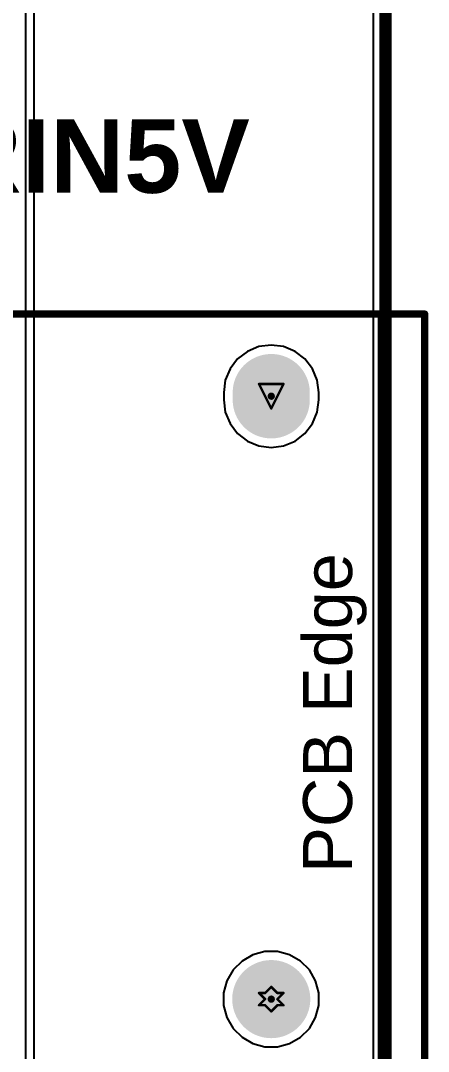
# Model space of a CAD drawing. Header units: inches. Extents: x -0.1 to 17.9, y -0.8 to 4.8.
# Drawn here: x 3.552 to 3.885, y 2.201 to 3.043 of the extents above; entities that cross this region are included whole.
import ezdxf

# ---------------------------------------------------------------- set-up
doc = ezdxf.new("R2010")
doc.units = ezdxf.units.IN
doc.header["$MEASUREMENT"] = 0
for name, color, linetype in [('Board Outline', 216, 'Continuous'), ('Bottom Layer 1', 5, 'Continuous'), ('Bottom Solder', 6, 'Continuous'), ('Drill Drawing', 1, 'Continuous'), ('GND+Signal', 16, 'Continuous'), ('Multi-Layer', 9, 'Continuous'), ('Pad Holes', 156, 'Continuous'), ('PWR+Signal', 76, 'Continuous'), ('Route Tool Path', 56, 'Continuous'), ('Top 3D Body', 56, 'Continuous'), ('Top Layer 1', 1, 'Continuous'), ('Top Overlay', 2, 'Continuous'), ('Top Solder', 216, 'Continuous'), ('Top Value', 56, 'Continuous')]:
    doc.layers.add(name, color=color, linetype=linetype)
doc.styles.add('Arial', font='', dxfattribs={"height": 0.2})
doc.styles.add('Arial_Bold', font='', dxfattribs={"height": 0.2})
doc.styles.get('Arial').set_extended_font_data('Arial')
doc.styles.get('Arial_Bold').set_extended_font_data('Arial', bold=True)

# ---------------------------------------------------------------- blocks, each defined once
blk = doc.blocks.new('1053131306_205')
at = {"layer": 'Bottom Layer 1'}
h = blk.add_hatch(color=5, dxfattribs=at)
edge = h.paths.add_edge_path()
edge.add_arc((-0.24606, 0.14134), 0.03543, 0, 360)
h = blk.add_hatch(color=5, dxfattribs=at)
edge = h.paths.add_edge_path()
edge.add_arc((-0.14764, 0.14134), 0.03543, 0, 360)
h = blk.add_hatch(color=5, dxfattribs=at)
edge = h.paths.add_edge_path()
edge.add_arc((-0.04921, 0.14134), 0.03543, 0, 360)
h = blk.add_hatch(color=5, dxfattribs=at)
edge = h.paths.add_edge_path()
edge.add_arc((0.04921, 0.14134), 0.03543, 0, 360)
h = blk.add_hatch(color=5, dxfattribs=at)
edge = h.paths.add_edge_path()
edge.add_arc((0.14764, 0.14134), 0.03543, 0, 360)
blk.add_hatch(color=5, dxfattribs=at).paths.add_polyline_path([(0.21063, 0.17677), (0.2815, 0.17677), (0.2815, 0.10591), (0.21063, 0.10591)])
at = {"layer": 'Bottom Solder'}
h = blk.add_hatch(color=6, dxfattribs=at)
edge = h.paths.add_edge_path()
edge.add_arc((-0.24606, 0.14134), 0.03843, 0, 360)
h = blk.add_hatch(color=6, dxfattribs=at)
edge = h.paths.add_edge_path()
edge.add_arc((-0.14764, 0.14134), 0.03843, 0, 360)
h = blk.add_hatch(color=6, dxfattribs=at)
edge = h.paths.add_edge_path()
edge.add_arc((-0.04921, 0.14134), 0.03843, 0, 360)
h = blk.add_hatch(color=6, dxfattribs=at)
edge = h.paths.add_edge_path()
edge.add_arc((0.04921, 0.14134), 0.03843, 0, 360)
h = blk.add_hatch(color=6, dxfattribs=at)
edge = h.paths.add_edge_path()
edge.add_arc((0.14764, 0.14134), 0.03843, 0, 360)
blk.add_hatch(color=6, dxfattribs=at).paths.add_polyline_path([(0.20763, 0.17977), (0.2845, 0.17977), (0.2845, 0.10291), (0.20763, 0.10291)])
h = blk.add_hatch(color=6, dxfattribs=at)
edge = h.paths.add_edge_path()
edge.add_arc((-0.24606, -0.14134), 0.003, 0, 360)
h = blk.add_hatch(color=6, dxfattribs=at)
edge = h.paths.add_edge_path()
edge.add_arc((0.24606, -0.14134), 0.003, 0, 360)
at = {"layer": 'GND+Signal'}
h = blk.add_hatch(color=16, dxfattribs=at)
edge = h.paths.add_edge_path()
edge.add_arc((-0.24606, 0.14134), 0.03543, 0, 360)
h = blk.add_hatch(color=16, dxfattribs=at)
edge = h.paths.add_edge_path()
edge.add_arc((-0.14764, 0.14134), 0.03543, 0, 360)
h = blk.add_hatch(color=16, dxfattribs=at)
edge = h.paths.add_edge_path()
edge.add_arc((-0.04921, 0.14134), 0.03543, 0, 360)
h = blk.add_hatch(color=16, dxfattribs=at)
edge = h.paths.add_edge_path()
edge.add_arc((0.04921, 0.14134), 0.03543, 0, 360)
h = blk.add_hatch(color=16, dxfattribs=at)
edge = h.paths.add_edge_path()
edge.add_arc((0.14764, 0.14134), 0.03543, 0, 360)
blk.add_hatch(color=16, dxfattribs=at).paths.add_polyline_path([(0.21063, 0.17677), (0.2815, 0.17677), (0.2815, 0.10591), (0.21063, 0.10591)])
at = {"layer": 'Multi-Layer'}
h = blk.add_hatch(color=9, dxfattribs=at)
edge = h.paths.add_edge_path()
edge.add_arc((-0.24606, 0.14134), 0.03543, 0, 360)
h = blk.add_hatch(color=9, dxfattribs=at)
edge = h.paths.add_edge_path()
edge.add_arc((-0.14764, 0.14134), 0.03543, 0, 360)
h = blk.add_hatch(color=9, dxfattribs=at)
edge = h.paths.add_edge_path()
edge.add_arc((-0.04921, 0.14134), 0.03543, 0, 360)
h = blk.add_hatch(color=9, dxfattribs=at)
edge = h.paths.add_edge_path()
edge.add_arc((0.04921, 0.14134), 0.03543, 0, 360)
h = blk.add_hatch(color=9, dxfattribs=at)
edge = h.paths.add_edge_path()
edge.add_arc((0.14764, 0.14134), 0.03543, 0, 360)
blk.add_hatch(color=9, dxfattribs=at).paths.add_polyline_path([(0.21063, 0.17677), (0.2815, 0.17677), (0.2815, 0.10591), (0.21063, 0.10591)])
at = {"layer": 'Pad Holes'}
h = blk.add_hatch(color=7, dxfattribs=at)
edge = h.paths.add_edge_path()
edge.add_arc((-0.24606, 0.14134), 0.02362, 0, 360)
h = blk.add_hatch(color=7, dxfattribs=at)
edge = h.paths.add_edge_path()
edge.add_arc((-0.14764, 0.14134), 0.02362, 0, 360)
h = blk.add_hatch(color=7, dxfattribs=at)
edge = h.paths.add_edge_path()
edge.add_arc((-0.04921, 0.14134), 0.02362, 0, 360)
h = blk.add_hatch(color=7, dxfattribs=at)
edge = h.paths.add_edge_path()
edge.add_arc((0.04921, 0.14134), 0.02362, 0, 360)
h = blk.add_hatch(color=7, dxfattribs=at)
edge = h.paths.add_edge_path()
edge.add_arc((0.14764, 0.14134), 0.02362, 0, 360)
h = blk.add_hatch(color=7, dxfattribs=at)
edge = h.paths.add_edge_path()
edge.add_arc((0.24606, 0.14134), 0.02362, 0, 360)
h = blk.add_hatch(color=7, dxfattribs=at)
edge = h.paths.add_edge_path()
edge.add_arc((-0.24606, -0.14134), 0.03189, 0, 360)
h = blk.add_hatch(color=7, dxfattribs=at)
edge = h.paths.add_edge_path()
edge.add_arc((0.24311, -0.14134), 0.0315, 90, 270)
edge.add_line((0.24311, -0.17283), (0.24902, -0.17283))
edge.add_arc((0.24902, -0.14134), 0.0315, 270, 450)
edge.add_line((0.24902, -0.10984), (0.24311, -0.10984))
at = {"layer": 'PWR+Signal'}
h = blk.add_hatch(color=76, dxfattribs=at)
edge = h.paths.add_edge_path()
edge.add_arc((-0.24606, 0.14134), 0.03543, 0, 360)
h = blk.add_hatch(color=76, dxfattribs=at)
edge = h.paths.add_edge_path()
edge.add_arc((-0.14764, 0.14134), 0.03543, 0, 360)
h = blk.add_hatch(color=76, dxfattribs=at)
edge = h.paths.add_edge_path()
edge.add_arc((-0.04921, 0.14134), 0.03543, 0, 360)
h = blk.add_hatch(color=76, dxfattribs=at)
edge = h.paths.add_edge_path()
edge.add_arc((0.04921, 0.14134), 0.03543, 0, 360)
h = blk.add_hatch(color=76, dxfattribs=at)
edge = h.paths.add_edge_path()
edge.add_arc((0.14764, 0.14134), 0.03543, 0, 360)
blk.add_hatch(color=76, dxfattribs=at).paths.add_polyline_path([(0.21063, 0.17677), (0.2815, 0.17677), (0.2815, 0.10591), (0.21063, 0.10591)])
at = {"layer": 'Top Layer 1'}
h = blk.add_hatch(color=1, dxfattribs=at)
edge = h.paths.add_edge_path()
edge.add_arc((-0.24606, 0.14134), 0.03543, 0, 360)
h = blk.add_hatch(color=1, dxfattribs=at)
edge = h.paths.add_edge_path()
edge.add_arc((-0.14764, 0.14134), 0.03543, 0, 360)
h = blk.add_hatch(color=1, dxfattribs=at)
edge = h.paths.add_edge_path()
edge.add_arc((-0.04921, 0.14134), 0.03543, 0, 360)
h = blk.add_hatch(color=1, dxfattribs=at)
edge = h.paths.add_edge_path()
edge.add_arc((0.04921, 0.14134), 0.03543, 0, 360)
h = blk.add_hatch(color=1, dxfattribs=at)
edge = h.paths.add_edge_path()
edge.add_arc((0.14764, 0.14134), 0.03543, 0, 360)
blk.add_hatch(color=1, dxfattribs=at).paths.add_polyline_path([(0.21063, 0.17677), (0.2815, 0.17677), (0.2815, 0.10591), (0.21063, 0.10591)])
at = {"layer": 'Top Solder'}
h = blk.add_hatch(color=216, dxfattribs=at)
edge = h.paths.add_edge_path()
edge.add_arc((-0.24606, 0.14134), 0.03843, 0, 360)
h = blk.add_hatch(color=216, dxfattribs=at)
edge = h.paths.add_edge_path()
edge.add_arc((-0.14764, 0.14134), 0.03843, 0, 360)
h = blk.add_hatch(color=216, dxfattribs=at)
edge = h.paths.add_edge_path()
edge.add_arc((-0.04921, 0.14134), 0.03843, 0, 360)
h = blk.add_hatch(color=216, dxfattribs=at)
edge = h.paths.add_edge_path()
edge.add_arc((0.04921, 0.14134), 0.03843, 0, 360)
h = blk.add_hatch(color=216, dxfattribs=at)
edge = h.paths.add_edge_path()
edge.add_arc((0.14764, 0.14134), 0.03843, 0, 360)
blk.add_hatch(color=216, dxfattribs=at).paths.add_polyline_path([(0.20763, 0.17977), (0.2845, 0.17977), (0.2845, 0.10291), (0.20763, 0.10291)])
h = blk.add_hatch(color=216, dxfattribs=at)
edge = h.paths.add_edge_path()
edge.add_arc((-0.24606, -0.14134), 0.003, 0, 360)
h = blk.add_hatch(color=216, dxfattribs=at)
edge = h.paths.add_edge_path()
edge.add_arc((0.24606, -0.14134), 0.003, 0, 360)
at = {"layer": 'Top Overlay'}
for points in [[(0.29519, 0.17292, 0.00787, 0.00787, 0), (0.29019, 0.16792, 0.00787, 0.00787, 0)], [(0.29519, 0.17292, 0.00787, 0.00787, 0), (0.29519, 0.16292, 0.00787, 0.00787, 0)], [(0.29019, 0.16792, 0.00787, 0.00787, 0), (0.29519, 0.16292, 0.00787, 0.00787, 0)], [(-0.31378, 0.15354, 0.005, 0.005, 0), (-0.29048, 0.15354, 0.005, 0.005, 0)], [(-0.31378, 0.15354, 0.005, 0.005, 0), (-0.31378, -0.23066, 0.005, 0.005, 0)], [(-0.20164, 0.15354, 0.005, 0.005, 0), (-0.19206, 0.15354, 0.005, 0.005, 0)], [(-0.10322, 0.15354, 0.005, 0.005, 0), (-0.09363, 0.15354, 0.005, 0.005, 0)], [(-0.00479, 0.15354, 0.005, 0.005, 0), (0.00479, 0.15354, 0.005, 0.005, 0)], [(0.09363, 0.15354, 0.005, 0.005, 0), (0.10322, 0.15354, 0.005, 0.005, 0)], [(0.19206, 0.15354, 0.005, 0.005, 0), (0.2, 0.15354, 0.005, 0.005, 0)], [(0.29213, 0.15354, 0.005, 0.005, 0), (0.31378, 0.15354, 0.005, 0.005, 0)], [(0.31378, 0.15354, 0.005, 0.005, 0), (0.31378, -0.23066, 0.005, 0.005, 0)], [(-0.31378, -0.23066, 0.005, 0.005, 0), (0.31378, -0.23066, 0.005, 0.005, 0)]]:
    blk.add_lwpolyline(points, format="xyseb", dxfattribs=at)
for points in [[(0.29323, 0.17292, 0.00394, 0.00394, 1), (0.29716, 0.17292, 0.00394, 0.00394, 1)], [(0.29323, 0.17292, 0.00394, 0.00394, 1), (0.29716, 0.17292, 0.00394, 0.00394, 1)], [(0.28823, 0.16792, 0.00394, 0.00394, 1), (0.29216, 0.16792, 0.00394, 0.00394, 1)], [(0.28823, 0.16792, 0.00394, 0.00394, 1), (0.29216, 0.16792, 0.00394, 0.00394, 1)], [(0.29323, 0.16292, 0.00394, 0.00394, 1), (0.29716, 0.16292, 0.00394, 0.00394, 1)], [(0.29323, 0.16292, 0.00394, 0.00394, 1), (0.29716, 0.16292, 0.00394, 0.00394, 1)], [(-0.31503, 0.15354, 0.0025, 0.0025, 1), (-0.31253, 0.15354, 0.0025, 0.0025, 1)], [(-0.31503, 0.15354, 0.0025, 0.0025, 1), (-0.31253, 0.15354, 0.0025, 0.0025, 1)], [(-0.29173, 0.15354, 0.0025, 0.0025, 1), (-0.28923, 0.15354, 0.0025, 0.0025, 1)], [(-0.20289, 0.15354, 0.0025, 0.0025, 1), (-0.20039, 0.15354, 0.0025, 0.0025, 1)], [(-0.19331, 0.15354, 0.0025, 0.0025, 1), (-0.19081, 0.15354, 0.0025, 0.0025, 1)], [(-0.10447, 0.15354, 0.0025, 0.0025, 1), (-0.10197, 0.15354, 0.0025, 0.0025, 1)], [(-0.09488, 0.15354, 0.0025, 0.0025, 1), (-0.09238, 0.15354, 0.0025, 0.0025, 1)], [(-0.00604, 0.15354, 0.0025, 0.0025, 1), (-0.00354, 0.15354, 0.0025, 0.0025, 1)], [(0.00354, 0.15354, 0.0025, 0.0025, 1), (0.00604, 0.15354, 0.0025, 0.0025, 1)], [(0.09238, 0.15354, 0.0025, 0.0025, 1), (0.09488, 0.15354, 0.0025, 0.0025, 1)], [(0.10197, 0.15354, 0.0025, 0.0025, 1), (0.10447, 0.15354, 0.0025, 0.0025, 1)], [(0.19081, 0.15354, 0.0025, 0.0025, 1), (0.19331, 0.15354, 0.0025, 0.0025, 1)], [(0.19875, 0.15354, 0.0025, 0.0025, 1), (0.20125, 0.15354, 0.0025, 0.0025, 1)], [(0.29088, 0.15354, 0.0025, 0.0025, 1), (0.29338, 0.15354, 0.0025, 0.0025, 1)], [(0.31253, 0.15354, 0.0025, 0.0025, 1), (0.31503, 0.15354, 0.0025, 0.0025, 1)], [(0.31253, 0.15354, 0.0025, 0.0025, 1), (0.31503, 0.15354, 0.0025, 0.0025, 1)], [(-0.31503, -0.23066, 0.0025, 0.0025, 1), (-0.31253, -0.23066, 0.0025, 0.0025, 1)], [(-0.31503, -0.23066, 0.0025, 0.0025, 1), (-0.31253, -0.23066, 0.0025, 0.0025, 1)], [(0.31253, -0.23066, 0.0025, 0.0025, 1), (0.31503, -0.23066, 0.0025, 0.0025, 1)], [(0.31253, -0.23066, 0.0025, 0.0025, 1), (0.31503, -0.23066, 0.0025, 0.0025, 1)]]:
    blk.add_lwpolyline(points, format="xyseb", close=True, dxfattribs=at)
at = {"layer": 'Top Overlay', "style": 'Arial'}
blk.add_text('PCB Edge', height=0.04, dxfattribs=at).set_placement((-0.14294, -0.20733))

msp = doc.modelspace()

# ---------------------------------------------------------------- hatches: boundary and pattern name
at = {"layer": 'Pad Holes'}
h = msp.add_hatch(color=7, dxfattribs=at)
edge = h.paths.add_edge_path()
edge.add_arc((3.882, 2.803), 0.0015, 0, 360)
h = msp.add_hatch(color=7, dxfattribs=at)
edge = h.paths.add_edge_path()
edge.add_arc((3.882, 2.803), 0.0015, 0, 360)
at = {"layer": 'Top 3D Body'}
h = msp.add_hatch(color=56, dxfattribs=at)
edge = h.paths.add_edge_path()
edge.add_arc((3.882, 2.803), 0.0015, 0, 360)
h = msp.add_hatch(color=56, dxfattribs=at)
edge = h.paths.add_edge_path()
edge.add_arc((3.882, 2.803), 0.0015, 0, 360)

# ---------------------------------------------------------------- linework, layer by layer
at = {"layer": 'Board Outline'}
msp.add_lwpolyline([(3.85, 0, 0.01, 0.01, 0), (3.85, 4.15, 0.01, 0.01, 0)], format="xyseb", dxfattribs=at)
at = {"layer": 'Bottom Layer 1'}
for p, q in [((3.8398, 4.1398), (3.8398, 0.0102)), ((3.75668, 2.77778), (3.74663, 2.77646)), ((3.76673, 2.77646), (3.75668, 2.77778)), ((3.73726, 2.77258), (3.72922, 2.76641)), ((3.74663, 2.77646), (3.73726, 2.77258)), ((3.77609, 2.77258), (3.76673, 2.77646)), ((3.78413, 2.76641), (3.77609, 2.77258)), ((3.72922, 2.76641), (3.72305, 2.75837)), ((3.7903, 2.75837), (3.78413, 2.76641)), ((3.72305, 2.75837), (3.71917, 2.749)), ((3.79418, 2.749), (3.7903, 2.75837)), ((3.71917, 2.749), (3.71785, 2.73895)), ((3.79551, 2.73895), (3.79418, 2.749)), ((3.71785, 2.73895), (3.71785, 2.73305)), ((3.79551, 2.73305), (3.79551, 2.73895)), ((3.71785, 2.73305), (3.71917, 2.723)), ((3.79418, 2.723), (3.79551, 2.73305)), ((3.71917, 2.723), (3.72305, 2.71363)), ((3.7903, 2.71363), (3.79418, 2.723)), ((3.72305, 2.71363), (3.72922, 2.70559)), ((3.78413, 2.70559), (3.7903, 2.71363)), ((3.72922, 2.70559), (3.73726, 2.69942)), ((3.77609, 2.69942), (3.78413, 2.70559)), ((3.73726, 2.69942), (3.74663, 2.69554)), ((3.74663, 2.69554), (3.75668, 2.69422)), ((3.75668, 2.69422), (3.76673, 2.69554)), ((3.76673, 2.69554), (3.77609, 2.69942)), ((3.74167, 2.28011), (3.7328, 2.27499)), ((3.75156, 2.28276), (3.74167, 2.28011)), ((3.7618, 2.28276), (3.75156, 2.28276)), ((3.77169, 2.28011), (3.7618, 2.28276)), ((3.78056, 2.27499), (3.77169, 2.28011)), ((3.7328, 2.27499), (3.72556, 2.26775)), ((3.7878, 2.26775), (3.78056, 2.27499)), ((3.72556, 2.26775), (3.72044, 2.25888)), ((3.79292, 2.25888), (3.7878, 2.26775)), ((3.72044, 2.25888), (3.71779, 2.24899)), ((3.79557, 2.24899), (3.79292, 2.25888)), ((3.71779, 2.24899), (3.71779, 2.23875)), ((3.79557, 2.23875), (3.79557, 2.24899)), ((3.71779, 2.23875), (3.72044, 2.22886)), ((3.79292, 2.22886), (3.79557, 2.23875)), ((3.72044, 2.22886), (3.72556, 2.22)), ((3.7878, 2.22), (3.79292, 2.22886)), ((3.72556, 2.22), (3.7328, 2.21275)), ((3.78056, 2.21275), (3.7878, 2.22)), ((3.7328, 2.21275), (3.74167, 2.20763)), ((3.74167, 2.20763), (3.75156, 2.20498)), ((3.75156, 2.20498), (3.7618, 2.20498)), ((3.7618, 2.20498), (3.77169, 2.20763)), ((3.77169, 2.20763), (3.78056, 2.21275))]:
    msp.add_line(p, q, dxfattribs=at)
at = {"layer": 'Drill Drawing'}
for points in [[(3.74668, 2.746, 0.002, 0.002, 0), (3.76668, 2.746, 0.002, 0.002, 0)], [(3.74668, 2.746, 0.002, 0.002, 0), (3.75668, 2.726, 0.002, 0.002, 0)], [(3.75668, 2.726, 0.002, 0.002, 0), (3.76668, 2.746, 0.002, 0.002, 0)], [(3.75168, 2.24887, 0.002, 0.002, 0), (3.75668, 2.25387, 0.002, 0.002, 0)], [(3.75668, 2.25387, 0.002, 0.002, 0), (3.76168, 2.24887, 0.002, 0.002, 0)], [(3.74668, 2.24887, 0.002, 0.002, 0), (3.75168, 2.24387, 0.002, 0.002, 0)], [(3.74668, 2.24887, 0.002, 0.002, 0), (3.75168, 2.24887, 0.002, 0.002, 0)], [(3.76168, 2.24887, 0.002, 0.002, 0), (3.76668, 2.24887, 0.002, 0.002, 0)], [(3.76168, 2.24387, 0.002, 0.002, 0), (3.76668, 2.24887, 0.002, 0.002, 0)], [(3.74668, 2.23887, 0.002, 0.002, 0), (3.75168, 2.24387, 0.002, 0.002, 0)], [(3.74668, 2.23887, 0.002, 0.002, 0), (3.75168, 2.23887, 0.002, 0.002, 0)], [(3.75168, 2.23887, 0.002, 0.002, 0), (3.75668, 2.23387, 0.002, 0.002, 0)], [(3.75668, 2.23387, 0.002, 0.002, 0), (3.76168, 2.23887, 0.002, 0.002, 0)], [(3.76168, 2.24387, 0.002, 0.002, 0), (3.76668, 2.23887, 0.002, 0.002, 0)], [(3.76168, 2.23887, 0.002, 0.002, 0), (3.76668, 2.23887, 0.002, 0.002, 0)]]:
    msp.add_lwpolyline(points, format="xyseb", dxfattribs=at)
for points in [[(3.74618, 2.746, 0.001, 0.001, 1), (3.74718, 2.746, 0.001, 0.001, 1)], [(3.74618, 2.746, 0.001, 0.001, 1), (3.74718, 2.746, 0.001, 0.001, 1)], [(3.76618, 2.746, 0.001, 0.001, 1), (3.76718, 2.746, 0.001, 0.001, 1)], [(3.76618, 2.746, 0.001, 0.001, 1), (3.76718, 2.746, 0.001, 0.001, 1)], [(3.75618, 2.726, 0.001, 0.001, 1), (3.75718, 2.726, 0.001, 0.001, 1)], [(3.75618, 2.726, 0.001, 0.001, 1), (3.75718, 2.726, 0.001, 0.001, 1)], [(3.75618, 2.25387, 0.001, 0.001, 1), (3.75718, 2.25387, 0.001, 0.001, 1)], [(3.75618, 2.25387, 0.001, 0.001, 1), (3.75718, 2.25387, 0.001, 0.001, 1)], [(3.74618, 2.24887, 0.001, 0.001, 1), (3.74718, 2.24887, 0.001, 0.001, 1)], [(3.74618, 2.24887, 0.001, 0.001, 1), (3.74718, 2.24887, 0.001, 0.001, 1)], [(3.75118, 2.24887, 0.001, 0.001, 1), (3.75218, 2.24887, 0.001, 0.001, 1)], [(3.75118, 2.24887, 0.001, 0.001, 1), (3.75218, 2.24887, 0.001, 0.001, 1)], [(3.76118, 2.24887, 0.001, 0.001, 1), (3.76218, 2.24887, 0.001, 0.001, 1)], [(3.76118, 2.24887, 0.001, 0.001, 1), (3.76218, 2.24887, 0.001, 0.001, 1)], [(3.76618, 2.24887, 0.001, 0.001, 1), (3.76718, 2.24887, 0.001, 0.001, 1)], [(3.76618, 2.24887, 0.001, 0.001, 1), (3.76718, 2.24887, 0.001, 0.001, 1)], [(3.74618, 2.23887, 0.001, 0.001, 1), (3.74718, 2.23887, 0.001, 0.001, 1)], [(3.74618, 2.23887, 0.001, 0.001, 1), (3.74718, 2.23887, 0.001, 0.001, 1)], [(3.75118, 2.24387, 0.001, 0.001, 1), (3.75218, 2.24387, 0.001, 0.001, 1)], [(3.75118, 2.24387, 0.001, 0.001, 1), (3.75218, 2.24387, 0.001, 0.001, 1)], [(3.75118, 2.23887, 0.001, 0.001, 1), (3.75218, 2.23887, 0.001, 0.001, 1)], [(3.75118, 2.23887, 0.001, 0.001, 1), (3.75218, 2.23887, 0.001, 0.001, 1)], [(3.76118, 2.24387, 0.001, 0.001, 1), (3.76218, 2.24387, 0.001, 0.001, 1)], [(3.76118, 2.24387, 0.001, 0.001, 1), (3.76218, 2.24387, 0.001, 0.001, 1)], [(3.76118, 2.23887, 0.001, 0.001, 1), (3.76218, 2.23887, 0.001, 0.001, 1)], [(3.76118, 2.23887, 0.001, 0.001, 1), (3.76218, 2.23887, 0.001, 0.001, 1)], [(3.76618, 2.23887, 0.001, 0.001, 1), (3.76718, 2.23887, 0.001, 0.001, 1)], [(3.76618, 2.23887, 0.001, 0.001, 1), (3.76718, 2.23887, 0.001, 0.001, 1)], [(3.75618, 2.23387, 0.001, 0.001, 1), (3.75718, 2.23387, 0.001, 0.001, 1)], [(3.75618, 2.23387, 0.001, 0.001, 1), (3.75718, 2.23387, 0.001, 0.001, 1)]]:
    msp.add_lwpolyline(points, format="xyseb", close=True, dxfattribs=at)
at = {"layer": 'GND+Signal'}
for p, q in [((3.8398, 4.1398), (3.8398, 0.0102)), ((3.75668, 2.77778), (3.74663, 2.77646)), ((3.76673, 2.77646), (3.75668, 2.77778)), ((3.73726, 2.77258), (3.72922, 2.76641)), ((3.74663, 2.77646), (3.73726, 2.77258)), ((3.77609, 2.77258), (3.76673, 2.77646)), ((3.78413, 2.76641), (3.77609, 2.77258)), ((3.72922, 2.76641), (3.72305, 2.75837)), ((3.7903, 2.75837), (3.78413, 2.76641)), ((3.72305, 2.75837), (3.71917, 2.749)), ((3.79418, 2.749), (3.7903, 2.75837)), ((3.71917, 2.749), (3.71785, 2.73895)), ((3.79551, 2.73895), (3.79418, 2.749)), ((3.71785, 2.73895), (3.71785, 2.73305)), ((3.79551, 2.73305), (3.79551, 2.73895)), ((3.71785, 2.73305), (3.71917, 2.723)), ((3.79418, 2.723), (3.79551, 2.73305)), ((3.71917, 2.723), (3.72305, 2.71363)), ((3.7903, 2.71363), (3.79418, 2.723)), ((3.72305, 2.71363), (3.72922, 2.70559)), ((3.78413, 2.70559), (3.7903, 2.71363)), ((3.72922, 2.70559), (3.73726, 2.69942)), ((3.77609, 2.69942), (3.78413, 2.70559)), ((3.73726, 2.69942), (3.74663, 2.69554)), ((3.74663, 2.69554), (3.75668, 2.69422)), ((3.75668, 2.69422), (3.76673, 2.69554)), ((3.76673, 2.69554), (3.77609, 2.69942)), ((3.74167, 2.28011), (3.7328, 2.27499)), ((3.75156, 2.28276), (3.74167, 2.28011)), ((3.7618, 2.28276), (3.75156, 2.28276)), ((3.77169, 2.28011), (3.7618, 2.28276)), ((3.78056, 2.27499), (3.77169, 2.28011)), ((3.7328, 2.27499), (3.72556, 2.26775)), ((3.7878, 2.26775), (3.78056, 2.27499)), ((3.72556, 2.26775), (3.72044, 2.25888)), ((3.79292, 2.25888), (3.7878, 2.26775)), ((3.72044, 2.25888), (3.71779, 2.24899)), ((3.79557, 2.24899), (3.79292, 2.25888)), ((3.71779, 2.24899), (3.71779, 2.23875)), ((3.79557, 2.23875), (3.79557, 2.24899)), ((3.71779, 2.23875), (3.72044, 2.22886)), ((3.79292, 2.22886), (3.79557, 2.23875)), ((3.72044, 2.22886), (3.72556, 2.22)), ((3.7878, 2.22), (3.79292, 2.22886)), ((3.72556, 2.22), (3.7328, 2.21275)), ((3.78056, 2.21275), (3.7878, 2.22)), ((3.7328, 2.21275), (3.74167, 2.20763)), ((3.74167, 2.20763), (3.75156, 2.20498)), ((3.75156, 2.20498), (3.7618, 2.20498)), ((3.7618, 2.20498), (3.77169, 2.20763)), ((3.77169, 2.20763), (3.78056, 2.21275))]:
    msp.add_line(p, q, dxfattribs=at)
at = {"layer": 'PWR+Signal'}
for p, q in [((3.8398, 4.1398), (3.8398, 0.0102)), ((3.556, 3.15216), (3.556, 0.676)), ((3.56314, 0.676), (3.56314, 3.15216)), ((3.75668, 2.77778), (3.74663, 2.77646)), ((3.76673, 2.77646), (3.75668, 2.77778)), ((3.73726, 2.77258), (3.72922, 2.76641)), ((3.74663, 2.77646), (3.73726, 2.77258)), ((3.77609, 2.77258), (3.76673, 2.77646)), ((3.78413, 2.76641), (3.77609, 2.77258)), ((3.72922, 2.76641), (3.72305, 2.75837)), ((3.7903, 2.75837), (3.78413, 2.76641)), ((3.72305, 2.75837), (3.71917, 2.749)), ((3.79418, 2.749), (3.7903, 2.75837)), ((3.71917, 2.749), (3.71785, 2.73895)), ((3.79551, 2.73895), (3.79418, 2.749)), ((3.71785, 2.73895), (3.71785, 2.73305)), ((3.79551, 2.73305), (3.79551, 2.73895)), ((3.71785, 2.73305), (3.71917, 2.723)), ((3.79418, 2.723), (3.79551, 2.73305)), ((3.71917, 2.723), (3.72305, 2.71363)), ((3.7903, 2.71363), (3.79418, 2.723)), ((3.72305, 2.71363), (3.72922, 2.70559)), ((3.78413, 2.70559), (3.7903, 2.71363)), ((3.72922, 2.70559), (3.73726, 2.69942)), ((3.77609, 2.69942), (3.78413, 2.70559)), ((3.73726, 2.69942), (3.74663, 2.69554)), ((3.74663, 2.69554), (3.75668, 2.69422)), ((3.75668, 2.69422), (3.76673, 2.69554)), ((3.76673, 2.69554), (3.77609, 2.69942)), ((3.74167, 2.28011), (3.7328, 2.27499)), ((3.75156, 2.28276), (3.74167, 2.28011)), ((3.7618, 2.28276), (3.75156, 2.28276)), ((3.77169, 2.28011), (3.7618, 2.28276)), ((3.78056, 2.27499), (3.77169, 2.28011)), ((3.7328, 2.27499), (3.72556, 2.26775)), ((3.7878, 2.26775), (3.78056, 2.27499)), ((3.72556, 2.26775), (3.72044, 2.25888)), ((3.79292, 2.25888), (3.7878, 2.26775)), ((3.72044, 2.25888), (3.71779, 2.24899)), ((3.79557, 2.24899), (3.79292, 2.25888)), ((3.71779, 2.24899), (3.71779, 2.23875)), ((3.79557, 2.23875), (3.79557, 2.24899)), ((3.71779, 2.23875), (3.72044, 2.22886)), ((3.79292, 2.22886), (3.79557, 2.23875)), ((3.72044, 2.22886), (3.72556, 2.22)), ((3.7878, 2.22), (3.79292, 2.22886)), ((3.72556, 2.22), (3.7328, 2.21275)), ((3.78056, 2.21275), (3.7878, 2.22)), ((3.7328, 2.21275), (3.74167, 2.20763)), ((3.74167, 2.20763), (3.75156, 2.20498)), ((3.75156, 2.20498), (3.7618, 2.20498)), ((3.7618, 2.20498), (3.77169, 2.20763)), ((3.77169, 2.20763), (3.78056, 2.21275))]:
    msp.add_line(p, q, dxfattribs=at)
at = {"layer": 'Route Tool Path'}
msp.add_lwpolyline([(3.85, 0, 0.0005, 0.0005, 0), (3.85, 4.15, 0.0005, 0.0005, 0)], format="xyseb", dxfattribs=at)
at = {"layer": 'Top 3D Body'}
for points in [[(3.461, 2.803, 0.006, 0.006, 0), (3.882, 2.803, 0.006, 0.006, 0)], [(3.882, 2.175, 0.006, 0.006, 0), (3.882, 2.803, 0.006, 0.006, 0)]]:
    msp.add_lwpolyline(points, format="xyseb", dxfattribs=at)
msp.add_lwpolyline([(3.8805, 2.803, 0.003, 0.003, 1), (3.8835, 2.803, 0.003, 0.003, 1)], format="xyseb", close=True, dxfattribs=at)
msp.add_lwpolyline([(3.8805, 2.803, 0.003, 0.003, 1), (3.8835, 2.803, 0.003, 0.003, 1)], format="xyseb", close=True, dxfattribs=at)
at = {"layer": 'Top Layer 1'}
for p, q in [((3.8398, 4.1398), (3.8398, 0.0102)), ((3.75668, 2.77778), (3.74663, 2.77646)), ((3.76673, 2.77646), (3.75668, 2.77778)), ((3.73726, 2.77258), (3.72922, 2.76641)), ((3.74663, 2.77646), (3.73726, 2.77258)), ((3.77609, 2.77258), (3.76673, 2.77646)), ((3.78413, 2.76641), (3.77609, 2.77258)), ((3.72922, 2.76641), (3.72305, 2.75837)), ((3.7903, 2.75837), (3.78413, 2.76641)), ((3.72305, 2.75837), (3.71917, 2.749)), ((3.79418, 2.749), (3.7903, 2.75837)), ((3.71917, 2.749), (3.71785, 2.73895)), ((3.79551, 2.73895), (3.79418, 2.749)), ((3.71785, 2.73895), (3.71785, 2.73305)), ((3.79551, 2.73305), (3.79551, 2.73895)), ((3.71785, 2.73305), (3.71917, 2.723)), ((3.79418, 2.723), (3.79551, 2.73305)), ((3.71917, 2.723), (3.72305, 2.71363)), ((3.7903, 2.71363), (3.79418, 2.723)), ((3.72305, 2.71363), (3.72922, 2.70559)), ((3.78413, 2.70559), (3.7903, 2.71363)), ((3.72922, 2.70559), (3.73726, 2.69942)), ((3.77609, 2.69942), (3.78413, 2.70559)), ((3.73726, 2.69942), (3.74663, 2.69554)), ((3.74663, 2.69554), (3.75668, 2.69422)), ((3.75668, 2.69422), (3.76673, 2.69554)), ((3.76673, 2.69554), (3.77609, 2.69942)), ((3.74167, 2.28011), (3.7328, 2.27499)), ((3.75156, 2.28276), (3.74167, 2.28011)), ((3.7618, 2.28276), (3.75156, 2.28276)), ((3.77169, 2.28011), (3.7618, 2.28276)), ((3.78056, 2.27499), (3.77169, 2.28011)), ((3.7328, 2.27499), (3.72556, 2.26775)), ((3.7878, 2.26775), (3.78056, 2.27499)), ((3.72556, 2.26775), (3.72044, 2.25888)), ((3.79292, 2.25888), (3.7878, 2.26775)), ((3.72044, 2.25888), (3.71779, 2.24899)), ((3.79557, 2.24899), (3.79292, 2.25888)), ((3.71779, 2.24899), (3.71779, 2.23875)), ((3.79557, 2.23875), (3.79557, 2.24899)), ((3.71779, 2.23875), (3.72044, 2.22886)), ((3.79292, 2.22886), (3.79557, 2.23875)), ((3.72044, 2.22886), (3.72556, 2.22)), ((3.7878, 2.22), (3.79292, 2.22886)), ((3.72556, 2.22), (3.7328, 2.21275)), ((3.78056, 2.21275), (3.7878, 2.22)), ((3.7328, 2.21275), (3.74167, 2.20763)), ((3.74167, 2.20763), (3.75156, 2.20498)), ((3.75156, 2.20498), (3.7618, 2.20498)), ((3.7618, 2.20498), (3.77169, 2.20763)), ((3.77169, 2.20763), (3.78056, 2.21275))]:
    msp.add_line(p, q, dxfattribs=at)
at = {"layer": 'Top Value'}
msp.add_lwpolyline([(3.85, 0, 0.0005, 0.0005, 0), (3.85, 4.15, 0.0005, 0.0005, 0)], format="xyseb", dxfattribs=at)

# ---------------------------------------------------------------- block references
at = {"rotation": 90}
msp.add_blockref('1053131306_205', (3.61534, 2.48994), dxfattribs=at)

# ---------------------------------------------------------------- texts
at = {"layer": 'Top Overlay', "style": 'Arial_Bold'}
msp.add_text('PWRIN5V', height=0.06, dxfattribs=at).set_placement((3.35733, 2.90203))

doc.saveas('drawing.dxf')
